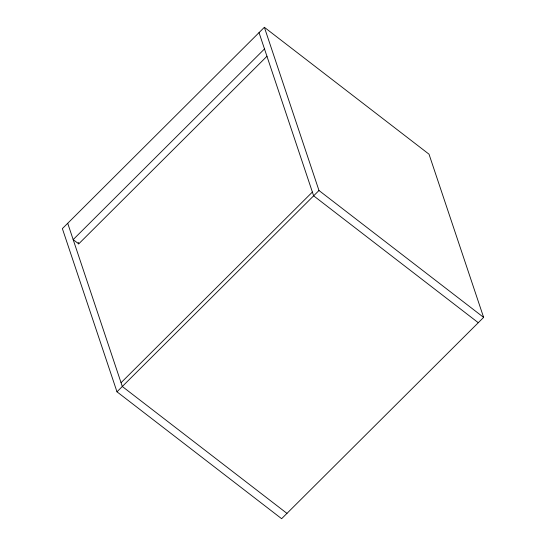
<?xml version="1.0" encoding="UTF-8"?>
<svg xmlns="http://www.w3.org/2000/svg" width="546" height="546" viewBox="0 0 546 546"><rect width="100%" height="100%" fill="white"/><g stroke="black" fill="none" stroke-linecap="round" stroke-linejoin="round"><path stroke-width="0.82" d="M264.373 27.3L62.374 228.61L116.981 391.81L281.627 518.7L483.626 317.39L429.019 154.19L264.373 27.3L318.98 190.506L483.626 317.39M264.496 48.942L73.171 239.605L78.713 243.878L267.014 56.218M121.055 382.719L312.38 192.049M116.981 391.81L318.98 190.506M478.289 322.713L313.643 195.823L259.036 32.623M286.964 513.377L122.318 386.493L67.711 223.287M78.194 242.322L78.713 243.878"/></g></svg>
